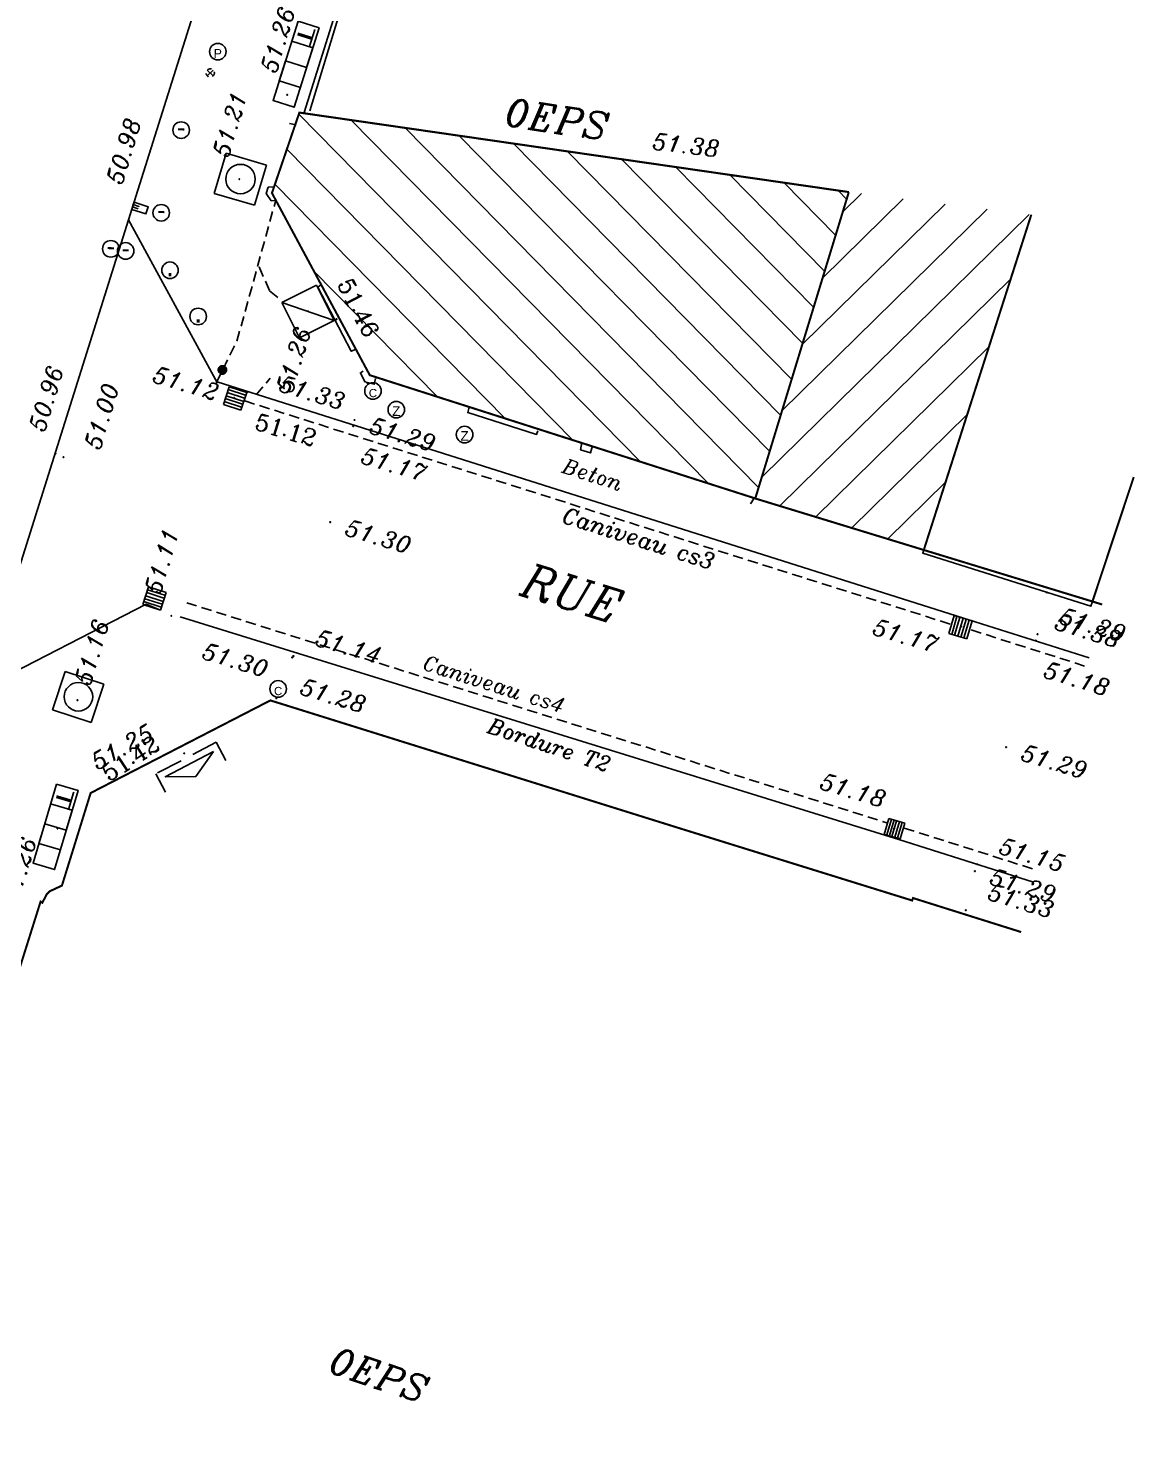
# Model space of a CAD drawing. Extents: x 661856 to 662117, y 6866905 to 6867165.
# Drawn here: x 662087.51 to 662114.25, y 6867057.54 to 6867091.68 of the extents above; entities that cross this region are included whole.
import ezdxf
from ezdxf.enums import TextEntityAlignment as Align

# ---------------------------------------------------------------- set-up
doc = ezdxf.new("R2010")
doc.units = 0
for name, pattern in [('CACHE', [0.375, 0.25, -0.125]), ('CONTINU', [0]), ('DISCONTIN', [0.75, 0.5, -0.25]), ('HIDDEN', [0.375, 0.25, -0.125])]:
    doc.linetypes.add(name, pattern=pattern)
doc.layers.get('0').update_dxf_attribs({"linetype": 'CONTINUOUS'})
for name, color, linetype in [('ACCES', 7, 'CONTINU'), ('BATI', 6, 'CONTINUOUS'), ('BATI_PUBLIC', 7, 'CONTINU'), ('BORDURE', 7, 'CONTINU'), ('CANIVEAU', 7, 'CONTINU'), ('CLOTURE', 7, 'CONTINU'), ('COTE_ALTI', 8, 'CONTINU'), ('COTE_DE_SEUIL', 8, 'CONTINU'), ('ECLAIRAGE_PUBL', 3, 'CONTINU'), ('ESCALIER', 7, 'CONTINU'), ('LIGNE_DIVERS', 7, 'CONTINU'), ('MOB-URB', 6, 'CONTINU'), ('NOM_DE_VOIE', 7, 'CONTINU'), ('OBJET_ASSAINIS', 5, 'CONTINU'), ('OBJET_EAU', 4, 'CONTINU'), ('OBJET_ELECTRIC', 3, 'CONTINU'), ('OBJET_GAZ', 2, 'CONTINU'), ('OBJET_TELECOM', 4, 'CONTINU'), ('SIGNAL-VERTICA', 6, 'CONTINU')]:
    doc.layers.add(name, color=color, linetype=linetype)
doc.styles.add('COMPLEX', font='COMPLEX')
doc.styles.add('ITALIC', font='italic.shx', dxfattribs={"height": 0.6})
doc.styles.get("Standard").update_dxf_attribs({"font": 'ARIALUNI.ttf', "height": 2})

# ---------------------------------------------------------------- blocks, each defined once
blk = doc.blocks.new('*X228')
at = {"layer": 'BATI_PUBLIC', "color": 7, "linetype": 'CONTINU'}
for p, q in [((610745.585, 133593.397), (610746.031, 133593.843)), ((610744.157, 133588.576), (610749.075, 133593.493)), ((610744.633, 133590.183), (610748.06, 133593.61)), ((610745.109, 133591.79), (610747.045, 133593.726)), ((610743.682, 133586.968), (610750.089, 133593.376)), ((610744.122, 133586.277), (610749.657, 133591.813)), ((610744.995, 133586.019), (610749.146, 133590.17)), ((610745.867, 133585.76), (610748.635, 133588.528)), ((610746.74, 133585.502), (610748.124, 133586.885))]:
    blk.add_line(p, q, dxfattribs=at)
blk = doc.blocks.new('*X229')
at = {"layer": 'BATI', "color": 7, "linetype": 'CONTINU'}
for p, q in [((610732.42, 133595.648), (610740.752, 133587.316)), ((610733.684, 133595.516), (610742.393, 133586.807)), ((610734.993, 133595.338), (610743.609, 133586.723)), ((610736.303, 133595.16), (610743.867, 133587.596)), ((610737.612, 133594.982), (610744.125, 133588.469)), ((610732.139, 133594.798), (610739.112, 133587.826)), ((610738.922, 133594.804), (610744.384, 133589.341)), ((610740.231, 133594.625), (610744.642, 133590.214)), ((610741.541, 133594.447), (610744.901, 133591.087)), ((610742.85, 133594.269), (610745.159, 133591.96)), ((610731.858, 133593.948), (610737.471, 133588.335)), ((610744.16, 133594.091), (610745.418, 133592.833)), ((610745.469, 133593.913), (610745.676, 133593.706)), ((610732.816, 133591.859), (610735.83, 133588.845))]:
    blk.add_line(p, q, dxfattribs=at)
blk = doc.blocks.new('P20200')
for p, q in [((0, 0.497), (0, 0)), ((0.999, 0.497), (0, 0.497)), ((0.164, 0.01), (0.164, 0.497)), ((0.327, 0.497), (0.327, 0.01)), ((0.491, 0.497), (0.491, 0.497)), ((0.491, 0), (0.491, 0.497)), ((0.671, 0.497), (0.671, 0.01)), ((0.835, 0.01), (0.835, 0.497)), ((0.999, 0), (0.999, 0.497)), ((0, 0), (0.999, 0))]:
    blk.add_line(p, q)
blk = doc.blocks.new('P20100')
for p, q in [((0, 0.994), (0, 0)), ((0.999, 0.994), (0, 0.994)), ((0.999, 0), (0.999, 0.994)), ((0, 0), (0.999, 0))]:
    blk.add_line(p, q)
blk.add_circle((0.496, 0.492), 0.35)
blk = doc.blocks.new('P30400')
at = {"color": 0}
blk.add_circle((0, 0), 0.05, dxfattribs=at)
blk.add_attdef('COTE30400', text='', height=0.3).set_placement((-0.3, 0.3), align=Align.RIGHT)
blk = doc.blocks.new('P30700')
at = {"color": 0}
blk.add_circle((0, 0), 0.05, dxfattribs=at)
blk.add_attdef('COTE30700', text='', height=0.3).set_placement((0, 0.3), align=Align.CENTER)
blk = doc.blocks.new('P30300')
at = {"color": 0}
blk.add_circle((0, 0), 0.05, dxfattribs=at)
blk.add_attdef('COTE30300', (0.3, -0.6), '', height=0.3)
blk = doc.blocks.new('P22700', base_point=(1, 1))
blk.add_circle((1, 1), 1)
blk.add_text('Z', height=1.17).set_placement((0.5, 0.25), (1.5, 0.25), align=Align.ALIGNED)
blk = doc.blocks.new('SU415')
at = {"color": 0, "linetype": 'CONTINUOUS'}
for points in [[(0, 0.5), (0, 0)], [(0.1, 0.167), (0.9, 0.167), (0.5, 0.5), (0.1, 0.167)], [(1, 0), (1, 0.5)]]:
    blk.add_lwpolyline(points, dxfattribs=at)
at = {"color": 0, "linetype": 'DISCONTIN'}
blk.add_lwpolyline([(0, 0), (1, 0)], dxfattribs=at)
blk = doc.blocks.new('P28900')
for p, q in [((0.501916, -0.499344), (0.00004, 0.001267)), ((0.593619, -0.490815), (0.009432, 0.091899)), ((0.666535, -0.471064), (0.034944, 0.158934)), ((0.735991, -0.440345), (0.059803, 0.234139)), ((0.797249, -0.401449), (0.098231, 0.295808)), ((0.85148, -0.355544), (0.143926, 0.350227)), ((0.898001, -0.301947), (0.197398, 0.39689)), ((0.937751, -0.241597), (0.258165, 0.436276)), ((0.968862, -0.17263), (0.326809, 0.467805)), ((0.990525, -0.094238), (0.404729, 0.490082)), ((0.999486, -0.003176), (0.49651, 0.498532)), ((0.988065, 0.108216), (0.608458, 0.486866)), ((0.907214, 0.288863), (0.78788, 0.407896)), ((0.388538, -0.486251), (0.012694, -0.111355)), ((0.163903, -0.369699), (0.129152, -0.335036))]:
    blk.add_line(p, q)
blk.add_lwpolyline([(0.000012, 0.003507), (0.005023, 0.070696), (0.017875, 0.132497), (0.047162, 0.211984), (0.087112, 0.281999), (0.136413, 0.343226), (0.183279, 0.386895), (0.240339, 0.427289), (0.3109, 0.462862), (0.393492, 0.488524), (0.469644, 0.499078), (0.550596, 0.497433), (0.628495, 0.483207), (0.705518, 0.45581), (0.773723, 0.41842), (0.821806, 0.382676), (0.852395, 0.354708), (0.894083, 0.307731), (0.925474, 0.262625), (0.945583, 0.226839), (0.958304, 0.199894), (0.976518, 0.151429), (0.987747, 0.110012), (0.995897, 0.063924), (0.999758, 0.015542), (0.999094, -0.030093), (0.993871, -0.078048), (0.984347, -0.124128), (0.974265, -0.158344), (0.96036, -0.195113), (0.937814, -0.241492), (0.915388, -0.278304), (0.889466, -0.313554), (0.850883, -0.356204), (0.824152, -0.380691), (0.786009, -0.41012), (0.744138, -0.436345), (0.695951, -0.460003), (0.655672, -0.475149), (0.601153, -0.489661), (0.550077, -0.497486), (0.510872, -0.499882), (0.429354, -0.494984), (0.361925, -0.480557), (0.299747, -0.458147), (0.267756, -0.44279), (0.207145, -0.40526), (0.158919, -0.365601), (0.133158, -0.339745), (0.105807, -0.307591), (0.089012, -0.284762), (0.06505, -0.246615), (0.049198, -0.216282), (0.036562, -0.187685), (0.020641, -0.142178), (0.011649, -0.107299), (0.000915, -0.030231), (0.000254, -0.015932)], close=True)
blk = doc.blocks.new('P24400', base_point=(1, 1))
blk.add_circle((1, 1), 1)
blk.add_text('.', height=2.58).set_placement((0.5, 0.25), (1.5, 0.25), align=Align.ALIGNED)
blk = doc.blocks.new('P22100', base_point=(1, 1))
blk.add_circle((1, 1), 1)
blk.add_text('P', height=1.07).set_placement((0.5, 0.25), (1.5, 0.25), align=Align.ALIGNED)
blk = doc.blocks.new('P30200')
at = {"color": 0}
blk.add_circle((0, 0), 0.05, dxfattribs=at)
blk.add_attdef('COTE30200', (0.3, -0.15), '', height=0.3)
blk = doc.blocks.new('P30100')
at = {"color": 0}
blk.add_circle((0, 0), 0.05, dxfattribs=at)
blk.add_attdef('COTE30100', (0.3, 0.3), '', height=0.3)
blk = doc.blocks.new('P30500')
at = {"color": 0}
blk.add_circle((0, 0), 0.05, dxfattribs=at)
blk.add_attdef('COTE30500', text='', height=0.3).set_placement((-0.3, -0.15), align=Align.RIGHT)
blk = doc.blocks.new('P30600')
at = {"color": 0}
blk.add_circle((0, 0), 0.05, dxfattribs=at)
blk.add_attdef('COTE30600', text='', height=0.3).set_placement((-0.3, -0.6), align=Align.RIGHT)
blk = doc.blocks.new('P21900', base_point=(1, 1))
blk.add_circle((1, 1), 1)
blk.add_text('C', height=0.991).set_placement((0.5, 0.25), (1.5, 0.25), align=Align.ALIGNED)
blk = doc.blocks.new('P21100', base_point=(1, 1))
blk.add_circle((1, 1), 1)
blk.add_text('-', height=2.15).set_placement((0.5, 0.25), (1.5, 0.25), align=Align.ALIGNED)
blk = doc.blocks.new('P28500')
blk.add_lwpolyline([(0, 0), (1, 0), (1, 2), (0, 2), (0, 0), (0.333333, 0), (0.333333, 0.8), (0.333333, 0), (0.666667, 0), (0.666667, 0.8)])
blk = doc.blocks.new('P20800')
for p, q in [((0, 0), (0.999, 0.497)), ((0, 0.497), (0, 0)), ((0.999, 0.497), (0, 0.497)), ((0.999, 0), (0.999, 0.497)), ((0, 0), (0.999, 0))]:
    blk.add_line(p, q)
blk = doc.blocks.new('P26800')
for p, q in [((0.364133, -0.342647), (-0.359006, 0.348015)), ((-0.352542, -0.354562), (0.35965, 0.34735))]:
    blk.add_line(p, q)
at = {"linetype": 'CACHE'}
blk.add_circle((0, 0), 0.5, dxfattribs=at)
blk = doc.blocks.new('P27600')
for points in [[(0, 0), (1, 0), (1, 0.4), (0, 0.4), (0, 0)], [(0.25, 0), (0.25, 0.4), (0.5, 0.4), (0.5, 0), (0.75, 0), (0.75, 0.4)]]:
    blk.add_lwpolyline(points)
blk.add_text('T', height=0.288964).set_placement((0.023187, 0.061513))

msp = doc.modelspace()

# ---------------------------------------------------------------- linework, layer by layer
at = {"layer": 'BATI', "color": 7, "linetype": 'CONTINU', "const_width": 0.05}
msp.add_lwpolyline([(662105.082, 6867080.319), (662095.767, 6867083.298), (662093.402, 6867087.7), (662094.065, 6867089.645), (662107.343, 6867087.724)], dxfattribs=at)
at = {"layer": 'BATI', "color": 7, "linetype": 'CONTINUOUS'}
msp.add_lwpolyline([(662109.155, 6867079.073), (662109.128, 6867079), (662113.193, 6867077.715), (662113.23, 6867077.828)], dxfattribs=at)
at = {"layer": 'BATI_PUBLIC', "color": 7, "linetype": 'CONTINU', "const_width": 0.05}
for points in [[(662111.753, 6867087.178), (662109.155, 6867079.073), (662105.082, 6867080.318), (662107.343, 6867087.724)], [(662114.228, 6867080.835), (662113.23, 6867077.828), (662109.155, 6867079.073), (662111.753, 6867087.178)], [(662113.466, 6867077.755), (662113.23, 6867077.828), (662114.228, 6867080.835)], [(662111.508, 6867069.838), (662108.894, 6867070.66), (662108.873, 6867070.601), (662103.362, 6867072.313), (662093.364, 6867075.437), (662089.021, 6867073.199), (662088.327, 6867070.961), (662088.03, 6867070.823), (662087.96, 6867070.751), (662087.853, 6867070.547), (662087.811, 6867070.574), (662084.374, 6867059.644), (662081.127, 6867049.337), (662081.969, 6867049.048)]]:
    msp.add_lwpolyline(points, dxfattribs=at)
at = {"layer": 'BORDURE', "color": 7, "linetype": 'CONTINUOUS'}
for points in [[(662086.366, 6867075.721), (662089.936, 6867087.052), (662093.584, 6867098.656), (662096.144, 6867106.66), (662097.095, 6867109.382), (662097.802, 6867111.269), (662098.712, 6867113.45), (662098.964, 6867113.983), (662099.931, 6867115.804), (662100.745, 6867117.131), (662101.203, 6867117.822), (662102.594, 6867119.698), (662102.981, 6867120.16), (662103.692, 6867120.983)], [(662094.182, 6867089.646), (662096.025, 6867095.532)], [(662093.826, 6867089.384), (662093.988, 6867089.351)], [(662093.524, 6867087.524), (662093.385, 6867087.509), (662093.262, 6867087.688), (662093.312, 6867087.841), (662093.462, 6867087.852)], [(662089.936, 6867087.052), (662092.084, 6867083.109)], [(662113.148, 6867076.47), (662109.937, 6867077.479), (662092.075, 6867083.134)], [(662086.349, 6867075.699), (662090.364, 6867077.763), (662090.711, 6867077.621)], [(662091.185, 6867077.46), (662108.548, 6867072.078), (662111.807, 6867071.047)]]:
    msp.add_lwpolyline(points, dxfattribs=at)
at = {"layer": 'CANIVEAU', "color": 7, "linetype": 'HIDDEN'}
for points in [[(662092.746, 6867082.676), (662109.825, 6867077.272)], [(662091.343, 6867077.795), (662108.261, 6867072.481)], [(662110.301, 6867077.14), (662113.094, 6867076.251)], [(662108.682, 6867072.353), (662111.879, 6867071.337)]]:
    msp.add_lwpolyline(points, dxfattribs=at)
at = {"layer": 'CLOTURE', "color": 7, "linetype": 'CONTINU'}
msp.add_lwpolyline([(662096.088, 6867095.52), (662094.314, 6867089.688)], dxfattribs=at)
at = {"layer": 'ESCALIER', "color": 7, "linetype": 'CONTINUOUS'}
for points in [[(662095.423, 6867083.92), (662095.317, 6867083.878), (662094.511, 6867085.428), (662094.593, 6867085.488)], [(662095.906, 6867083.218), (662095.875, 6867083.077), (662095.648, 6867083.134), (662095.54, 6867083.357), (662095.603, 6867083.398)], [(662098.166, 6867082.522), (662098.135, 6867082.394), (662099.798, 6867081.866), (662099.829, 6867081.956)], [(662100.89, 6867081.669), (662100.859, 6867081.492), (662101.103, 6867081.421), (662101.151, 6867081.591)]]:
    msp.add_lwpolyline(points, dxfattribs=at)
at = {"layer": 'LIGNE_DIVERS', "color": 7, "linetype": 'HIDDEN'}
for points in [[(662092.053, 6867083.11), (662092.555, 6867084.118), (662093.494, 6867087.522)], [(662093.092, 6867085.914), (662093.347, 6867085.334), (662093.634, 6867085.108)], [(662093.018, 6867082.823), (662093.362, 6867083.229)]]:
    msp.add_lwpolyline(points, dxfattribs=at)
at = {"layer": 'LIGNE_DIVERS', "color": 7, "linetype": 'CONTINUOUS'}
msp.add_lwpolyline([(662104.963, 6867080.19), (662105.053, 6867080.327)], dxfattribs=at)

# ---------------------------------------------------------------- block references
at = {"layer": 'ACCES', "color": 7, "linetype": 'CONTINU', "xscale": 1.644942000024033, "yscale": 0.9994117995961153, "rotation": 207.5404627056659}
msp.add_blockref('SU415', (662092.058, 6867074.424), dxfattribs=at)
at = {"layer": 'BATI', "color": 7, "linetype": 'CONTINU', "rotation": 359.5109627095217}
msp.add_blockref('*X229', (50243.611, 6738711.553), dxfattribs=at)
at = {"layer": 'BATI_PUBLIC', "color": 7, "linetype": 'CONTINU', "rotation": 359.5109627095217}
msp.add_blockref('*X228', (50243.611, 6738711.553), dxfattribs=at)
at = {"layer": 'COTE_ALTI', "color": 8}
ref = msp.add_blockref('P30100', (662093.771, 6867090.074, 51.261), dxfattribs=dict(at, xscale=0.2000000003706532, yscale=0.2000000003706532, rotation=73.31096317646008))
ref.add_attrib('COTE30100', '51.26', (662093.503, 6867090.572, 51.261), dxfattribs={"color": 8, "height": 0.4, "rotation": 73.311, "style": 'ITALIC'})
ref = msp.add_blockref('P30100', (662092.615, 6867088.036, 51.205), dxfattribs=dict(at, xscale=0.2000000003706532, yscale=0.2000000003706532, rotation=73.31096317646008))
ref.add_attrib('COTE30100', '51.21', (662092.347, 6867088.534, 51.205), dxfattribs={"color": 8, "height": 0.4, "rotation": 73.311, "style": 'ITALIC'})
ref = msp.add_blockref('P30100', (662090.045, 6867087.381, 50.981), dxfattribs=dict(at, xscale=0.2000000003706532, yscale=0.2000000003706532, rotation=73.31096317646008))
ref.add_attrib('COTE30100', '50.98', (662089.777, 6867087.879, 50.981), dxfattribs={"color": 8, "height": 0.4, "rotation": 73.311, "style": 'ITALIC'})
ref = msp.add_blockref('P30400', (662104.548, 6867088.124, 51.38), dxfattribs=dict(at, xscale=0.2000000000407666, yscale=0.2000000000407666, rotation=353.2109651815743))
ref.add_attrib('COTE30400', '51.38', dxfattribs={"color": 8, "height": 0.4, "rotation": 353.211, "style": 'ITALIC'}).set_placement((662104.198, 6867088.568, 51.38), align=Align.RIGHT)
ref = msp.add_blockref('P30500', (662094.277, 6867084.841, 51.259), dxfattribs=dict(at, xscale=0.2000000003706532, yscale=0.2000000003706532, rotation=73.31096317646008))
ref.add_attrib('COTE30500', '51.26', dxfattribs={"color": 8, "height": 0.4, "rotation": 73.311, "style": 'ITALIC'}).set_placement((662094.354, 6867084.4, 51.259), align=Align.RIGHT)
ref = msp.add_blockref('P30100', (662088.172, 6867081.401, 50.956), dxfattribs=dict(at, xscale=0.2000000003706532, yscale=0.2000000003706532, rotation=73.31096317646008))
ref.add_attrib('COTE30100', '50.96', (662087.904, 6867081.899, 50.956), dxfattribs={"color": 8, "height": 0.4, "rotation": 73.311, "style": 'ITALIC'})
ref = msp.add_blockref('P30500', (662092.49, 6867082.75, 51.122), dxfattribs=dict(at, xscale=0.2000000000932818, yscale=0.2000000000932818, rotation=343.3109654157499))
ref.add_attrib('COTE30500', '51.12', dxfattribs={"color": 8, "height": 0.4, "rotation": 343.311, "style": 'ITALIC'}).set_placement((662092.049, 6867082.674, 51.122), align=Align.RIGHT)
ref = msp.add_blockref('P30600', (662095.712, 6867083.106, 51.329), dxfattribs=dict(at, xscale=0.2000000000932818, yscale=0.2000000000932818, rotation=343.3109654157499))
ref.add_attrib('COTE30600', '51.33', dxfattribs={"color": 8, "height": 0.4, "rotation": 343.311, "style": 'ITALIC'}).set_placement((662095.099, 6867082.454, 51.329), align=Align.RIGHT)
ref = msp.add_blockref('P30300', (662088.365, 6867081.315, 51.002), dxfattribs=dict(at, xscale=0.2000000003706532, yscale=0.2000000003706532, rotation=73.31096317646008))
ref.add_attrib('COTE30300', '51.00', (662089.246, 6867081.469, 51.002), dxfattribs={"color": 8, "height": 0.4, "rotation": 73.311, "style": 'ITALIC'})
ref = msp.add_blockref('P30300', (662092.804, 6867082.883, 51.12), dxfattribs=dict(at, xscale=0.2000000000932818, yscale=0.2000000000932818, rotation=343.3109654157499))
ref.add_attrib('COTE30300', '51.12', (662092.957, 6867082.001, 51.12), dxfattribs={"color": 8, "height": 0.4, "rotation": 343.311, "style": 'COMPLEX'})
ref = msp.add_blockref('P30200', (662095.397, 6867082.215, 51.289), dxfattribs=dict(at, xscale=0.2000000000932818, yscale=0.2000000000932818, rotation=343.3109654157499))
ref.add_attrib('COTE30200', '51.29', (662095.723, 6867081.909, 51.289), dxfattribs={"color": 8, "height": 0.4, "rotation": 343.311, "style": 'ITALIC'})
ref = msp.add_blockref('P30300', (662095.366, 6867082.065, 51.166), dxfattribs=dict(at, xscale=0.2000000000932818, yscale=0.2000000000932818, rotation=343.3109654157499))
ref.add_attrib('COTE30300', '51.17', (662095.52, 6867081.183, 51.166), dxfattribs={"color": 8, "height": 0.4, "rotation": 343.311, "style": 'ITALIC'})
ref = msp.add_blockref('P30200', (662094.811, 6867079.747, 51.302), dxfattribs=dict(at, xscale=0.2000000000932818, yscale=0.2000000000932818, rotation=343.3109654157499))
ref.add_attrib('COTE30200', '51.30', (662095.137, 6867079.441, 51.302), dxfattribs={"color": 8, "height": 0.4, "rotation": 343.311, "style": 'ITALIC'})
ref = msp.add_blockref('P30100', (662090.97, 6867077.481, 51.11), dxfattribs=dict(at, xscale=0.2000000003706532, yscale=0.2000000003706532, rotation=73.31096317646008))
ref.add_attrib('COTE30100', '51.11', (662090.702, 6867077.979, 51.11), dxfattribs={"color": 8, "height": 0.4, "rotation": 73.311, "style": 'ITALIC'})
ref = msp.add_blockref('P30300', (662112.128, 6867078.047, 51.38), dxfattribs=dict(at, xscale=0.2000000000932818, yscale=0.2000000000932818, rotation=343.3109654157499))
ref.add_attrib('COTE30300', '51.38', (662112.281, 6867077.166, 51.38), dxfattribs={"color": 8, "height": 0.4, "rotation": 343.311, "style": 'ITALIC'})
ref = msp.add_blockref('P30200', (662088.701, 6867075.444, 51.159), dxfattribs=dict(at, xscale=0.2000000003706532, yscale=0.2000000003706532, rotation=73.31096317646008))
ref.add_attrib('COTE30200', '51.16', (662089.008, 6867075.77, 51.159), dxfattribs={"color": 8, "height": 0.4, "rotation": 73.311, "style": 'ITALIC'})
ref = msp.add_blockref('P30600', (662110.057, 6867077.225, 51.173), dxfattribs=dict(at, xscale=0.2000000000932818, yscale=0.2000000000932818, rotation=343.3109654157499))
ref.add_attrib('COTE30600', '51.17', dxfattribs={"color": 8, "height": 0.4, "rotation": 343.311, "style": 'ITALIC'}).set_placement((662109.445, 6867076.574, 51.173), align=Align.RIGHT)
ref = msp.add_blockref('P30100', (662111.905, 6867077.037, 51.29), dxfattribs=dict(at, xscale=0.2000000000932818, yscale=0.2000000000932818, rotation=343.3109654157499))
ref.add_attrib('COTE30100', '51.29', (662112.403, 6867077.306, 51.29), dxfattribs={"color": 8, "height": 0.4, "rotation": 343.311, "style": 'ITALIC'})
ref = msp.add_blockref('P30100', (662093.922, 6867076.509, 51.144), dxfattribs=dict(at, xscale=0.2000000000932818, yscale=0.2000000000932818, rotation=343.3109654157499))
ref.add_attrib('COTE30100', '51.14', (662094.42, 6867076.777, 51.144), dxfattribs={"color": 8, "height": 0.4, "rotation": 343.311, "style": 'ITALIC'})
ref = msp.add_blockref('P30400', (662093.51, 6867075.49, 51.305), dxfattribs=dict(at, xscale=0.2000000000932818, yscale=0.2000000000932818, rotation=343.3109654157499))
ref.add_attrib('COTE30400', '51.30', dxfattribs={"color": 8, "height": 0.4, "rotation": 343.311, "style": 'ITALIC'}).set_placement((662093.242, 6867075.988, 51.305), align=Align.RIGHT)
ref = msp.add_blockref('P30300', (662111.863, 6867076.886, 51.184), dxfattribs=dict(at, xscale=0.2000000000932818, yscale=0.2000000000932818, rotation=343.3109654157499))
ref.add_attrib('COTE30300', '51.18', (662112.016, 6867076.004, 51.184), dxfattribs={"color": 8, "height": 0.4, "rotation": 343.311, "style": 'ITALIC'})
ref = msp.add_blockref('P30300', (662093.892, 6867076.477, 51.277), dxfattribs=dict(at, xscale=0.2000000000932818, yscale=0.2000000000932818, rotation=343.3109654157499))
ref.add_attrib('COTE30300', '51.28', (662094.046, 6867075.596, 51.277), dxfattribs={"color": 8, "height": 0.4, "rotation": 343.311, "style": 'ITALIC'})
ref = msp.add_blockref('P30100', (662089.021, 6867073.199, 51.252), dxfattribs=dict(at, xscale=0.2000000001286329, yscale=0.2000000001286329, rotation=29.21096434154603))
ref.add_attrib('COTE30100', '51.25', (662089.175, 6867073.744, 51.252), dxfattribs={"color": 8, "height": 0.4, "rotation": 29.211, "style": 'ITALIC'})
ref = msp.add_blockref('P30200', (662111.144, 6867074.308, 51.285), dxfattribs=dict(at, xscale=0.2000000000932818, yscale=0.2000000000932818, rotation=343.3109654157499))
ref.add_attrib('COTE30200', '51.29', (662111.469, 6867074.001, 51.285), dxfattribs={"color": 8, "height": 0.4, "rotation": 343.311, "style": 'ITALIC'})
ref = msp.add_blockref('P30400', (662108.439, 6867072.343, 51.179), dxfattribs=dict(at, xscale=0.2000000000932818, yscale=0.2000000000932818, rotation=343.3109654157499))
ref.add_attrib('COTE30400', '51.18', dxfattribs={"color": 8, "height": 0.4, "rotation": 343.311, "style": 'ITALIC'}).set_placement((662108.17, 6867072.841, 51.179), align=Align.RIGHT)
ref = msp.add_blockref('P30400', (662088.219, 6867072.341, 51.264), dxfattribs=dict(at, xscale=0.2000000003706532, yscale=0.2000000003706532, rotation=73.31096317646008))
ref.add_attrib('COTE30400', '51.26', dxfattribs={"color": 8, "height": 0.4, "rotation": 73.311, "style": 'ITALIC'}).set_placement((662087.721, 6867072.073, 51.264), align=Align.RIGHT)
ref = msp.add_blockref('P30100', (662110.44, 6867071.479, 51.153), dxfattribs=dict(at, xscale=0.2000000000932818, yscale=0.2000000000932818, rotation=343.3109654157499))
ref.add_attrib('COTE30100', '51.15', (662110.938, 6867071.747, 51.153), dxfattribs={"color": 8, "height": 0.4, "rotation": 343.311, "style": 'ITALIC'})
ref = msp.add_blockref('P30200', (662110.39, 6867071.31, 51.289), dxfattribs=dict(at, xscale=0.2000000000932818, yscale=0.2000000000932818, rotation=343.3109654157499))
ref.add_attrib('COTE30200', '51.29', (662110.716, 6867071.004, 51.289), dxfattribs={"color": 8, "height": 0.4, "rotation": 343.311, "style": 'ITALIC'})
ref = msp.add_blockref('P30100', (662110.171, 6867070.366, 51.332), dxfattribs=dict(at, xscale=0.2000000000932818, yscale=0.2000000000932818, rotation=343.3109654157499))
ref.add_attrib('COTE30100', '51.33', (662110.669, 6867070.634, 51.332), dxfattribs={"color": 8, "height": 0.4, "rotation": 343.311, "style": 'ITALIC'})
at = {"layer": 'COTE_DE_SEUIL', "color": 8}
ref = msp.add_blockref('P30700', (662094.96, 6867084.649, 51.46), dxfattribs=dict(at, xscale=0.2000000002970072, yscale=0.2000000002970072, rotation=297.4109666883708))
ref.add_attrib('COTE30700', '51.46', dxfattribs={"color": 8, "height": 0.4, "rotation": 297.411, "style": 'COMPLEX'}).set_placement((662095.315, 6867084.833, 51.46), align=Align.CENTER)
ref = msp.add_blockref('P30400', (662091.282, 6867074.158, 51.42), dxfattribs=dict(at, xscale=0.1999999999976683, yscale=0.1999999999976683, rotation=32.81096422285852))
ref.add_attrib('COTE30400', '51.42', dxfattribs={"color": 8, "height": 0.4, "rotation": 32.811, "style": 'COMPLEX'}).set_placement((662090.729, 6867074.278, 51.42), align=Align.RIGHT)
at = {"layer": 'ECLAIRAGE_PUBL', "color": 3, "linetype": 'CONTINU', "xscale": 0.1999999999095632, "yscale": 0.1999999999095632, "rotation": 359.5109626559351}
msp.add_blockref('P26800', (662091.911, 6867090.602), dxfattribs=at)
at = {"layer": 'MOB-URB', "color": 6, "linetype": 'CONTINU'}
for name, p, xscale, yscale, rotation in [('P22100', (662092.094, 6867091.118), 0.1999999999095632, 0.1999999999095632, 359.5109626559351), ('P24400', (662090.938, 6867085.834), 0.1999999999095632, 0.1999999999095632, 359.5109626559351), ('P24400', (662091.619, 6867084.717), 0.1999999999095632, 0.1999999999095632, 359.5109626559351), ('P28900', (662092.262, 6867083.343), 0.202514200180783, 0.202514200180783, 124.4565626939728)]:
    msp.add_blockref(name, p, dxfattribs=dict(at, xscale=xscale, yscale=yscale, rotation=rotation))
at = {"layer": 'OBJET_ASSAINIS', "color": 5, "linetype": 'CONTINU'}
for name, p, xscale, yscale, rotation in [('P20100', (662093.268, 6867088.376), 1.017979000106682, 1.017979000106682, 163.6041626842409), ('P20200', (662092.654, 6867082.454), 0.4503953998826727, 0.9007885002597915, 72.20253271010422), ('P20200', (662090.709, 6867077.617), 0.4503953998826727, 0.900193500366363, 72.20253271010422), ('P20200', (662110.324, 6867077.361), 0.4560406000156437, 0.9172297998830474, 163.3412626841777), ('P20100', (662089.341, 6867075.832), 0.9838541999209969, 0.9838541999209969, 161.7573627172595), ('P20200', (662108.197, 6867072.2), 0.4001325000593267, 0.804592699681163, 343.7032626649329)]:
    msp.add_blockref(name, p, dxfattribs=dict(at, xscale=xscale, yscale=yscale, rotation=rotation))
at = {"layer": 'OBJET_EAU', "color": 4, "linetype": 'CONTINU'}
for name, p, xscale, yscale, rotation in [('P21100', (662091.208, 6867089.221), 0.1999999999095632, 0.1999999999095632, 359.5109626559351), ('P28500', (662090.07, 6867087.477), 0.1790251003148048, 0.1790251003148048, 252.2906627112511), ('P21100', (662090.726, 6867087.223), 0.1999999999095632, 0.1999999999095632, 359.5109626559351), ('P21100', (662089.509, 6867086.352), 0.1999999999095632, 0.1999999999095632, 359.5109626559351), ('P21100', (662089.867, 6867086.302), 0.1999999999095632, 0.1999999999095632, 359.5109626559351)]:
    msp.add_blockref(name, p, dxfattribs=dict(at, xscale=xscale, yscale=yscale, rotation=rotation))
at = {"layer": 'OBJET_ELECTRIC', "color": 3, "linetype": 'CONTINU', "xscale": 0.9561693997984098, "yscale": 1.886380999756148, "rotation": 296.504762712542}
msp.add_blockref('P20800', (662093.642, 6867085.058), dxfattribs=at)
at = {"layer": 'OBJET_GAZ', "color": 2, "linetype": 'CONTINU', "xscale": 0.1999999999095632, "yscale": 0.1999999999095632, "rotation": 359.5109626559351}
for p in [(662096.407, 6867082.464), (662098.058, 6867081.862)]:
    msp.add_blockref('P22700', p, dxfattribs=at)
at = {"layer": 'OBJET_TELECOM', "color": 4, "linetype": 'CONTINU'}
for p, xscale, yscale, rotation in [((662094.033, 6867091.852), 2.009639999761334, 1.334843999637485, 252.5277627063434), ((662088.196, 6867073.415), 1.996536999758439, 1.35519300010869, 253.4907627067688)]:
    msp.add_blockref('P27600', p, dxfattribs=dict(at, xscale=xscale, yscale=yscale, rotation=rotation))
at = {"layer": 'SIGNAL-VERTICA', "color": 6, "linetype": 'CONTINU', "xscale": 0.1999999999095632, "yscale": 0.1999999999095632, "rotation": 359.5109626559351}
for p in [(662095.843, 6867082.917), (662093.552, 6867075.715)]:
    msp.add_blockref('P21900', p, dxfattribs=at)

# ---------------------------------------------------------------- texts
at = {"layer": 'NOM_DE_VOIE', "color": 7, "style": 'ITALIC'}
for s, height, rotation, p in [('0EPS                                                                           ', 0.65407, 351.3809, (662099.002, 6867089.348)), ('Beton', 0.3552, 342.1001, (662100.391, 6867080.957)), ('Caniveau cs3', 0.384, 342.439, (662100.39, 6867079.747)), ('RUE                                                                            ', 0.80046, 342.879, (662099.366, 6867078.006)), ('Caniveau cs4', 0.3568, 342.3967, (662097.023, 6867076.196)), ('Bordure T2', 0.3678, 341.5928, (662098.585, 6867074.672)), ('0EPS                                                                           ', 0.63314, 341.4147, (662094.736, 6867059.221))]:
    msp.add_text(s, height=height, rotation=rotation, dxfattribs=at).set_placement(p)

doc.saveas('drawing.dxf')
